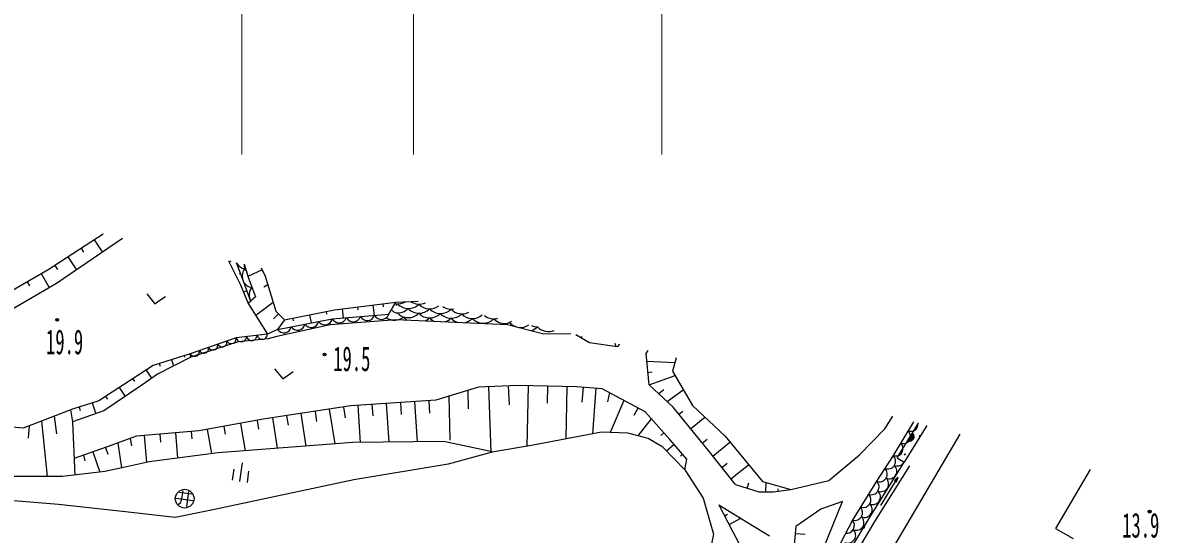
# Model space of a CAD drawing. Units: millimetres, scale not verified. Extents: x 39750 to 680000, y 20000 to 380250.
# Drawn here: x 261834 to 322194, y 290406 to 317625 of the extents above; entities that cross this region are included whole.
import ezdxf
from ezdxf.enums import TextEntityAlignment as Align

# ---------------------------------------------------------------- set-up
doc = ezdxf.new("R2010")
doc.units = ezdxf.units.MM
doc.header["$LTSCALE"] = 1000
doc.layers.add('M-BGD', color=7, linetype='Continuous', lineweight=25)
doc.layers.add('M-STR-HTXT', color=7, linetype='Continuous', lineweight=13)
doc.styles.add('ＭＳ ゴシック', font='')
doc.styles.get('ＭＳ ゴシック').set_extended_font_data('MS Gothic')

msp = doc.modelspace()

# ---------------------------------------------------------------- linework, layer by layer
at = {"layer": 'M-BGD'}
for p, q in [((263193, 304486), (266114, 306384)), ((263636, 303762), (267137, 306165)), ((265639, 306075), (266060, 305426)), ((264940, 305621), (265070, 305421)), ((264241, 305167), (264686, 304483)), ((272774, 304960), (273417, 303687)), ((272900, 304933), (272805, 304898)), ((273185, 304872), (273545, 303894)), ((260199, 302776), (263193, 304486)), ((262819, 304273), (263241, 303533)), ((263542, 304713), (263679, 304503)), ((273407, 304269), (273335, 304242)), ((273608, 304782), (273831, 304038)), ((274569, 304475), (273806, 304119)), ((274517, 304587), (274727, 304136)), ((260650, 302030), (263636, 303762)), ((262070, 303845), (262198, 303622)), ((273417, 303687), (273815, 302678)), ((273545, 303894), (273944, 302807)), ((273831, 304038), (274205, 303036)), ((274867, 303670), (274643, 303552)), ((274727, 304136), (275289, 302269)), ((268428, 303205), (268857, 302668)), ((269071, 302820), (269418, 303066)), ((273744, 303351), (273574, 303288)), ((274205, 303036), (273944, 302807)), ((268857, 302668), (269071, 302820)), ((273956, 302818), (273815, 302678)), ((273815, 302678), (274849, 301047)), ((275149, 302736), (274221, 302039)), ((278407, 302343), (281670, 302760)), ((279631, 302499), (279651, 302346)), ((280447, 302604), (280517, 302058)), ((281014, 302502), (280992, 302673)), ((281289, 302123), (281670, 302760)), ((281670, 302760), (282859, 302803)), ((275160, 301865), (275428, 302128)), ((275289, 302269), (275742, 301809)), ((275381, 301302), (278290, 301871)), ((275742, 301809), (275381, 301302)), ((275742, 301809), (278407, 302343)), ((276186, 301898), (276212, 301771)), ((277075, 302076), (277160, 301650)), ((277963, 302254), (277989, 302125)), ((281677, 301825), (278183, 301559)), ((278290, 301871), (281289, 302123)), ((278815, 302395), (278876, 301920)), ((287609, 301559), (281677, 301825)), ((275381, 301302), (274849, 301047)), ((278183, 301559), (275345, 300928)), ((289530, 301052), (287609, 301559)), ((273180, 300854), (270739, 300010)), ((273287, 300646), (270779, 299833)), ((272680, 300565), (272692, 300622)), ((272692, 300622), (272692, 300685)), ((272692, 300685), (272730, 300635)), ((272730, 300635), (272776, 300598)), ((272776, 300598), (272842, 300561)), ((273045, 300577), (273096, 300616)), ((273096, 300616), (273140, 300663)), ((273140, 300663), (273169, 300734)), ((273169, 300734), (273180, 300791)), ((274849, 301047), (273180, 300854)), ((273180, 300791), (273180, 300854)), ((273180, 300854), (273209, 300792)), ((273209, 300792), (273248, 300742)), ((273248, 300742), (273310, 300687)), ((274877, 300797), (273287, 300646)), ((273310, 300687), (273375, 300661)), ((273375, 300661), (273442, 300647)), ((273442, 300647), (273529, 300657)), ((273529, 300657), (273592, 300686)), ((273592, 300686), (273649, 300726)), ((273649, 300726), (273696, 300794)), ((273696, 300794), (273722, 300852)), ((273722, 300852), (273737, 300918)), ((273737, 300918), (273765, 300857)), ((273765, 300857), (273805, 300806)), ((273805, 300806), (273866, 300751)), ((273866, 300751), (273931, 300725)), ((273931, 300725), (273999, 300712)), ((273999, 300712), (274085, 300722)), ((274085, 300722), (274148, 300750)), ((274148, 300750), (274205, 300791)), ((274205, 300791), (274252, 300858)), ((274252, 300858), (274278, 300916)), ((274278, 300916), (274293, 300983)), ((274293, 300983), (274321, 300921)), ((274321, 300921), (274361, 300871)), ((274361, 300871), (274422, 300816)), ((274422, 300816), (274487, 300789)), ((274487, 300789), (274555, 300776)), ((274555, 300776), (274641, 300786)), ((274641, 300786), (274704, 300814)), ((274704, 300814), (274761, 300855)), ((274761, 300855), (274809, 300922)), ((274809, 300922), (274834, 300980)), ((274834, 300980), (274849, 301047)), ((275345, 300928), (274877, 300797)), ((290962, 301070), (289530, 301052)), ((291967, 300598), (291228, 301013)), ((291522, 300950), (291552, 300831)), ((293424, 300372), (291967, 300598)), ((270739, 300010), (268761, 299380)), ((270739, 300010), (270777, 299960)), ((270779, 299833), (270739, 300010)), ((271143, 299940), (271186, 299988)), ((271186, 299988), (271216, 300059)), ((271216, 300059), (271227, 300116)), ((271227, 300116), (271227, 300179)), ((271227, 300179), (271265, 300129)), ((271265, 300129), (271311, 300091)), ((271311, 300091), (271377, 300054)), ((271377, 300054), (271441, 300043)), ((271441, 300043), (271504, 300045)), ((271504, 300045), (271580, 300071)), ((271580, 300071), (271631, 300109)), ((271631, 300109), (271675, 300157)), ((271675, 300157), (271704, 300227)), ((271704, 300227), (271715, 300285)), ((271715, 300285), (271715, 300348)), ((271715, 300348), (271753, 300298)), ((271753, 300298), (271799, 300260)), ((271799, 300260), (271865, 300223)), ((271865, 300223), (271929, 300212)), ((271929, 300212), (271993, 300214)), ((271993, 300214), (272068, 300240)), ((272068, 300240), (272119, 300278)), ((272119, 300278), (272163, 300326)), ((272163, 300326), (272192, 300396)), ((272192, 300396), (272204, 300453)), ((272204, 300453), (272204, 300516)), ((272204, 300516), (272242, 300466)), ((272242, 300466), (272287, 300429)), ((272287, 300429), (272353, 300392)), ((272353, 300392), (272417, 300381)), ((272417, 300381), (272481, 300383)), ((272481, 300383), (272557, 300409)), ((272557, 300409), (272608, 300447)), ((272608, 300447), (272651, 300495)), ((272651, 300495), (272680, 300565)), ((272842, 300561), (272906, 300550)), ((272906, 300550), (272969, 300551)), ((272969, 300551), (273045, 300577)), ((293306, 300569), (293353, 300383)), ((293548, 300517), (293424, 300372)), ((294971, 300027), (295084, 300189)), ((295130, 298357), (294971, 300027)), ((270779, 299833), (269007, 298926)), ((269091, 299485), (269133, 299352)), ((269750, 299695), (269856, 299361)), ((270409, 299905), (270431, 299838)), ((270777, 299960), (270822, 299923)), ((270822, 299923), (270889, 299885)), ((270889, 299885), (270952, 299875)), ((270952, 299875), (271016, 299876)), ((271016, 299876), (271092, 299902)), ((271092, 299902), (271143, 299940)), ((295011, 299609), (296503, 299549)), ((296573, 299803), (296375, 299092)), ((268313, 299089), (265882, 297511)), ((269007, 298926), (268161, 298345)), ((268761, 299380), (268313, 299089)), ((268401, 299147), (268688, 298706)), ((275225, 299214), (275654, 298677)), ((275654, 298677), (276215, 299075)), ((295295, 299026), (295069, 299005)), ((295130, 298357), (296511, 298859)), ((296375, 299092), (297435, 297266)), ((268161, 298345), (266155, 296968)), ((266962, 298212), (267272, 297735)), ((267682, 298680), (267771, 298542)), ((286054, 298234), (283794, 297534)), ((288177, 298318), (286054, 298234)), ((286584, 298255), (286720, 294797)), ((287646, 298297), (287685, 297292)), ((291280, 298252), (288177, 298318)), ((288694, 298307), (288626, 295085)), ((289728, 298285), (289709, 297382)), ((290763, 298263), (290704, 295473)), ((292642, 298149), (291280, 298252)), ((291621, 298226), (291561, 297442)), ((296403, 297176), (295130, 298357)), ((266242, 297745), (266339, 297596)), ((284555, 295421), (284509, 297755)), ((285525, 297074), (285515, 298067)), ((292302, 298175), (292118, 295743)), ((294918, 296916), (292642, 298149)), ((293021, 297944), (292915, 297453)), ((295915, 298092), (295640, 297884)), ((296085, 297471), (296936, 298093)), ((264487, 297062), (261851, 296057)), ((264376, 297020), (264477, 296394)), ((265882, 297511), (264487, 297062)), ((264836, 297175), (264893, 296997)), ((265534, 297399), (265720, 296819)), ((279267, 297237), (274729, 296542)), ((278132, 297063), (278416, 295211)), ((278888, 297179), (278976, 296606)), ((283794, 297534), (279267, 297237)), ((279644, 297262), (279773, 295289)), ((280398, 297311), (280438, 296708)), ((281153, 297361), (281288, 295310)), ((281908, 297410), (281949, 296783)), ((282662, 297460), (282802, 295331)), ((283417, 297509), (283459, 296859)), ((293780, 297532), (293052, 295821)), ((294539, 297121), (294324, 296725)), ((298267, 294875), (296403, 297176)), ((297435, 297266), (299169, 295620)), ((262840, 296434), (263139, 293476)), ((263499, 296686), (263629, 295758)), ((266155, 296968), (264477, 296394)), ((264477, 296394), (264603, 293556)), ((274729, 296542), (271199, 295908)), ((274288, 296463), (274371, 296000)), ((275107, 296600), (275355, 294981)), ((275863, 296716), (275940, 296213)), ((276620, 296831), (276885, 295096)), ((277376, 296947), (277458, 296409)), ((295247, 296548), (294537, 295651)), ((296233, 295444), (294918, 296916)), ((296714, 296793), (296917, 296957)), ((297335, 296026), (298094, 296641)), ((307666, 296015), (308087, 296690)), ((309184, 296394), (308096, 294599)), ((261851, 296057), (259991, 296219)), ((262181, 296183), (262131, 295514)), ((271199, 295908), (267874, 295619)), ((269952, 295799), (270068, 294458)), ((270783, 295872), (270817, 295481)), ((271640, 295987), (271871, 294699)), ((272522, 296145), (272596, 295738)), ((273405, 296304), (273666, 294854)), ((292598, 295834), (288968, 295141)), ((294007, 295794), (292598, 295834)), ((295083, 295504), (294007, 295794)), ((295905, 295812), (295744, 295668)), ((306319, 294630), (307666, 296015)), ((308309, 294470), (309446, 296323)), ((309895, 296201), (308688, 294242)), ((308859, 295366), (309121, 295792)), ((308951, 295839), (308892, 295911)), ((308892, 295911), (308982, 295890)), ((309141, 295765), (308892, 295361)), ((308992, 295763), (308951, 295839)), ((308982, 295890), (309070, 295891)), ((309026, 295655), (308992, 295763)), ((309070, 295891), (309181, 295911)), ((309121, 295792), (309159, 295745)), ((309181, 295911), (309264, 295959)), ((309264, 295959), (309335, 296021)), ((309335, 296021), (309397, 296123)), ((309397, 296123), (309419, 296215)), ((309423, 296311), (309417, 296331)), ((309419, 296215), (309423, 296311)), ((267586, 295514), (266568, 295144)), ((266894, 295263), (267085, 293938)), ((267547, 295500), (267564, 295407)), ((267564, 295407), (267616, 295112)), ((267874, 295619), (267586, 295514)), ((268289, 295655), (268413, 294226)), ((269120, 295727), (269156, 295314)), ((279381, 295283), (272227, 294746)), ((284216, 295351), (279381, 295283)), ((286786, 294789), (284216, 295351)), ((295855, 295045), (295083, 295504)), ((296457, 295183), (296054, 294838)), ((297127, 294400), (296233, 295444)), ((297956, 295259), (298214, 295468)), ((298510, 294572), (299427, 295306)), ((299169, 295620), (301150, 293212)), ((311648, 295728), (304992, 284471)), ((308554, 295183), (308494, 295255)), ((308494, 295255), (308584, 295234)), ((308595, 295107), (308554, 295183)), ((308584, 295234), (308672, 295235)), ((308672, 295235), (308783, 295255)), ((308783, 295255), (308866, 295303)), ((308918, 295352), (308859, 295366)), ((308866, 295303), (308938, 295365)), ((308975, 295352), (308918, 295352)), ((308925, 295355), (309161, 295739)), ((308938, 295365), (308999, 295467)), ((309178, 295706), (308962, 295356)), ((309047, 295365), (308975, 295352)), ((308999, 295467), (309021, 295559)), ((309001, 295359), (309191, 295668)), ((309021, 295559), (309026, 295655)), ((309202, 295627), (309044, 295369)), ((309102, 295396), (309047, 295365)), ((309101, 295403), (309199, 295561)), ((309149, 295437), (309102, 295396)), ((309189, 295503), (309149, 295437)), ((309159, 295745), (309186, 295695)), ((309186, 295695), (309207, 295625)), ((309204, 295562), (309189, 295503)), ((309207, 295625), (309204, 295562)), ((266568, 295144), (264563, 294446)), ((265150, 294308), (265078, 294625)), ((265566, 294795), (265942, 293714)), ((266234, 295028), (266358, 294672)), ((272227, 294746), (268559, 294257)), ((286784, 294782), (284454, 294133)), ((288968, 295141), (286784, 294782)), ((297031, 293835), (295855, 295045)), ((296903, 294661), (296792, 294566)), ((299723, 293056), (298267, 294875)), ((304674, 293273), (306319, 294630)), ((308096, 294599), (307222, 293230)), ((308096, 294599), (308187, 294578)), ((308187, 294578), (308274, 294579)), ((308274, 294579), (308385, 294599)), ((308385, 294599), (308468, 294647)), ((308468, 294647), (308540, 294709)), ((308540, 294709), (308601, 294811)), ((308628, 294999), (308595, 295107)), ((308601, 294811), (308624, 294903)), ((308624, 294903), (308628, 294999)), ((267273, 293978), (266192, 293744)), ((268559, 294257), (267273, 293978)), ((273501, 294213), (273362, 293223)), ((284454, 294133), (279434, 293296)), ((297029, 293829), (297127, 294400)), ((298995, 293966), (299273, 294188)), ((299480, 293359), (300414, 294107)), ((308664, 294239), (306819, 291280)), ((308963, 294042), (307116, 291096)), ((308309, 294470), (308688, 294242)), ((262146, 293473), (260026, 293492)), ((263951, 293479), (262146, 293473)), ((266192, 293744), (263951, 293479)), ((273050, 293875), (272966, 293281)), ((273842, 293764), (273759, 293170)), ((297029, 293829), (298003, 292326)), ((307453, 291942), (308359, 293450)), ((308359, 293450), (308177, 293268)), ((308188, 293268), (308346, 293427)), ((308201, 293271), (308333, 293406)), ((308214, 293275), (308320, 293384)), ((308227, 293278), (308307, 293362)), ((308307, 293362), (308270, 293252)), ((308320, 293384), (308273, 293239)), ((308333, 293406), (308276, 293226)), ((308346, 293428), (308279, 293213)), ((308284, 293203), (308359, 293450)), ((318569, 293856), (316734, 290722)), ((279434, 293296), (271787, 291665)), ((299723, 293056), (300955, 292665)), ((300339, 292861), (300431, 293150)), ((301150, 293212), (302666, 292782)), ((301338, 292661), (301343, 293157)), ((301721, 292657), (302666, 292782)), ((301965, 292831), (301983, 292692)), ((302666, 292782), (304674, 293273)), ((307222, 293230), (305965, 291192)), ((308177, 293268), (308284, 293203)), ((308279, 293213), (308188, 293268)), ((308276, 293226), (308201, 293271)), ((308273, 293239), (308214, 293275)), ((308270, 293252), (308227, 293278)), ((308240, 293281), (308294, 293341)), ((308266, 293265), (308240, 293281)), ((308253, 293284), (308281, 293319)), ((308263, 293278), (308253, 293284)), ((308258, 293281), (308281, 293319)), ((308281, 293319), (308263, 293278)), ((308294, 293341), (308266, 293265)), ((263744, 291985), (254827, 292713)), ((269979, 292328), (270892, 292199)), ((270143, 292653), (270824, 292557)), ((270242, 292154), (270210, 292088)), ((270262, 292207), (270242, 292154)), ((270281, 292285), (270262, 292207)), ((270342, 292724), (270281, 292285)), ((270652, 292680), (270537, 291863)), ((298003, 292326), (298561, 290411)), ((300955, 292665), (301721, 292657)), ((303762, 288104), (305406, 292158)), ((305406, 292158), (304257, 291744)), ((266800, 291650), (263744, 291985)), ((266982, 291630), (266800, 291650)), ((269943, 291308), (266982, 291630)), ((271787, 291665), (269943, 291308)), ((270167, 292034), (270087, 291967)), ((270210, 292088), (270167, 292034)), ((298830, 291978), (299559, 290581)), ((298830, 291978), (300403, 291011)), ((304257, 291744), (302931, 290822)), ((299303, 291453), (299147, 291371)), ((299377, 290930), (300003, 291257)), ((300403, 291011), (301520, 290318)), ((305965, 291192), (304454, 288303)), ((306819, 291280), (305356, 288866)), ((307116, 291096), (305695, 288693)), ((298561, 290411), (298274, 289044)), ((299559, 290581), (299921, 289900)), ((302931, 290822), (302673, 287884)), ((302898, 290454), (303425, 290408)), ((316734, 290722), (317665, 290175))]:
    msp.add_line(p, q, dxfattribs=at)
for centre, radius in [((263662, 301816), 75), ((263662, 301816), 65.6), ((263662, 301816), 56.3), ((263662, 301816), 46.9), ((263662, 301816), 37.5), ((263662, 301816), 28.2), ((263662, 301816), 18.8), ((263662, 301816), 9.4), ((277878, 299972), 75), ((277878, 299972), 65.6), ((277878, 299972), 56.3), ((277878, 299972), 46.9), ((277878, 299972), 37.5), ((277878, 299972), 28.2), ((277878, 299972), 18.8), ((277878, 299972), 9.4), ((309030, 295505), 24.9), ((308718, 294659), 24.9), ((270442, 292303), 498), ((321732, 291614), 75), ((321732, 291614), 65.6), ((321732, 291614), 56.3), ((321732, 291614), 46.9), ((321732, 291614), 37.5), ((321732, 291614), 28.2), ((321732, 291613), 18.8), ((321732, 291614), 9.4)]:
    msp.add_circle(centre, radius, dxfattribs=at)
for centre, radius, start, end in [((273723, 305140), 606, 209.75262, 262.44232), ((274098, 304138), 606, 138.54572, 194.47015), ((274211, 304751), 606, 177.0979, 216.76208), ((274098, 304138), 606, 205.92883, 262.44232), ((274472, 303136), 606, 138.54572, 211.64349), ((281766, 303459), 794, 263.11499, 300.983), ((281193, 303225), 794, 307.09109, 315.08823), ((281760, 302976), 794, 263.85004, 315.08823), ((282333, 303209), 794, 223.29724, 315.08823), ((282899, 302960), 794, 223.29724, 315.08823), ((282906, 303443), 794, 235.51263, 294.74475), ((283472, 303193), 794, 223.29724, 307.93634), ((284611, 303177), 794, 235.33435, 280.52271), ((277897, 301951), 402, 213.69775, 348.45804), ((278652, 302060), 408, 207.58923, 342.02643), ((279402, 302123), 408, 207.58923, 342.02643), ((280151, 302186), 408, 207.58923, 342.02643), ((280901, 302249), 408, 207.58923, 342.02643), ((281601, 302594), 794, 235.51263, 308.62885), ((281990, 302915), 794, 223.29724, 246.53534), ((282326, 302727), 794, 223.29724, 315.08823), ((282663, 302485), 794, 223.29724, 240.33075), ((283465, 302711), 794, 223.29724, 315.08823), ((282892, 302478), 794, 294.54108, 315.08823), ((284032, 302462), 794, 223.29724, 246.53534), ((284038, 302944), 794, 223.29724, 315.08823), ((284605, 302695), 794, 223.29724, 315.08823), ((284032, 302462), 794, 288.33649, 315.08823), ((285171, 302446), 794, 223.29724, 255.45862), ((285178, 302928), 794, 223.29724, 297.99493), ((285744, 302679), 794, 223.29724, 310.52728), ((285171, 302446), 794, 279.41321, 315.08823), ((286310, 302429), 794, 223.29724, 315.08823), ((286883, 302663), 794, 230.53436, 285.32263), ((287450, 302414), 794, 223.29724, 283.14392), ((275715, 301524), 402, 213.69775, 348.45804), ((276443, 301667), 402, 213.69775, 348.45804), ((277170, 301809), 402, 213.69775, 348.45804), ((286877, 302180), 794, 309.67163, 315.08823), ((288016, 302164), 794, 223.29724, 229.10248), ((287339, 302442), 845, 291.12854, 304.22937), ((288296, 302206), 794, 223.29724, 303.75641), ((289210, 302292), 845, 246.63867, 269.21832), ((288586, 302035), 845, 291.12854, 315.90796), ((289772, 301987), 794, 223.29724, 293.20276), ((309516, 295621), 24.9, 12.04694, 284.67151), ((307818, 294295), 412, 247.4024, 47.44836), ((307886, 293770), 412, 247.4024, 47.44836), ((308323, 294454), 412, 247.4024, 316.19305), ((307380, 293611), 412, 247.4024, 47.44836), ((307449, 293086), 412, 247.4024, 47.44836), ((306943, 292927), 412, 249.23749, 47.44836), ((306506, 292243), 412, 251.08386, 45.60193), ((307012, 292401), 412, 247.4024, 47.44836), ((306069, 291558), 412, 253.27295, 43.74194), ((306575, 291717), 412, 247.4024, 47.44836), ((186335, -115559), 407500, 78.82825, 87.24893), ((305632, 290874), 412, 263.44788, 41.33472), ((306137, 291032), 412, 247.4024, 47.44836), ((305700, 290348), 412, 247.4024, 47.44836), ((306206, 290507), 412, 28.44275, 47.44836), ((306643, 291191), 412, 247.4024, 264.30286)]:
    msp.add_arc(centre, radius, start, end, dxfattribs=at)
at = {"layer": 'M-STR-HTXT'}
for p, q in [((273479, 338689), (273479, 310615)), ((282609, 338689), (282609, 310615)), ((295814, 310615), (295814, 338689))]:
    msp.add_line(p, q, dxfattribs=at)

# ---------------------------------------------------------------- texts
at = {"layer": 'M-BGD', "style": 'ＭＳ ゴシック', "width": 0.55}
for s, p in [('19.9', (263073, 299590)), ('19.5', (278340, 298693)), ('13.9', (320273, 289834))]:
    msp.add_text(s, height=1320, dxfattribs=at).set_placement(p, align=Align.BOTTOM_LEFT)

doc.saveas('drawing.dxf')
